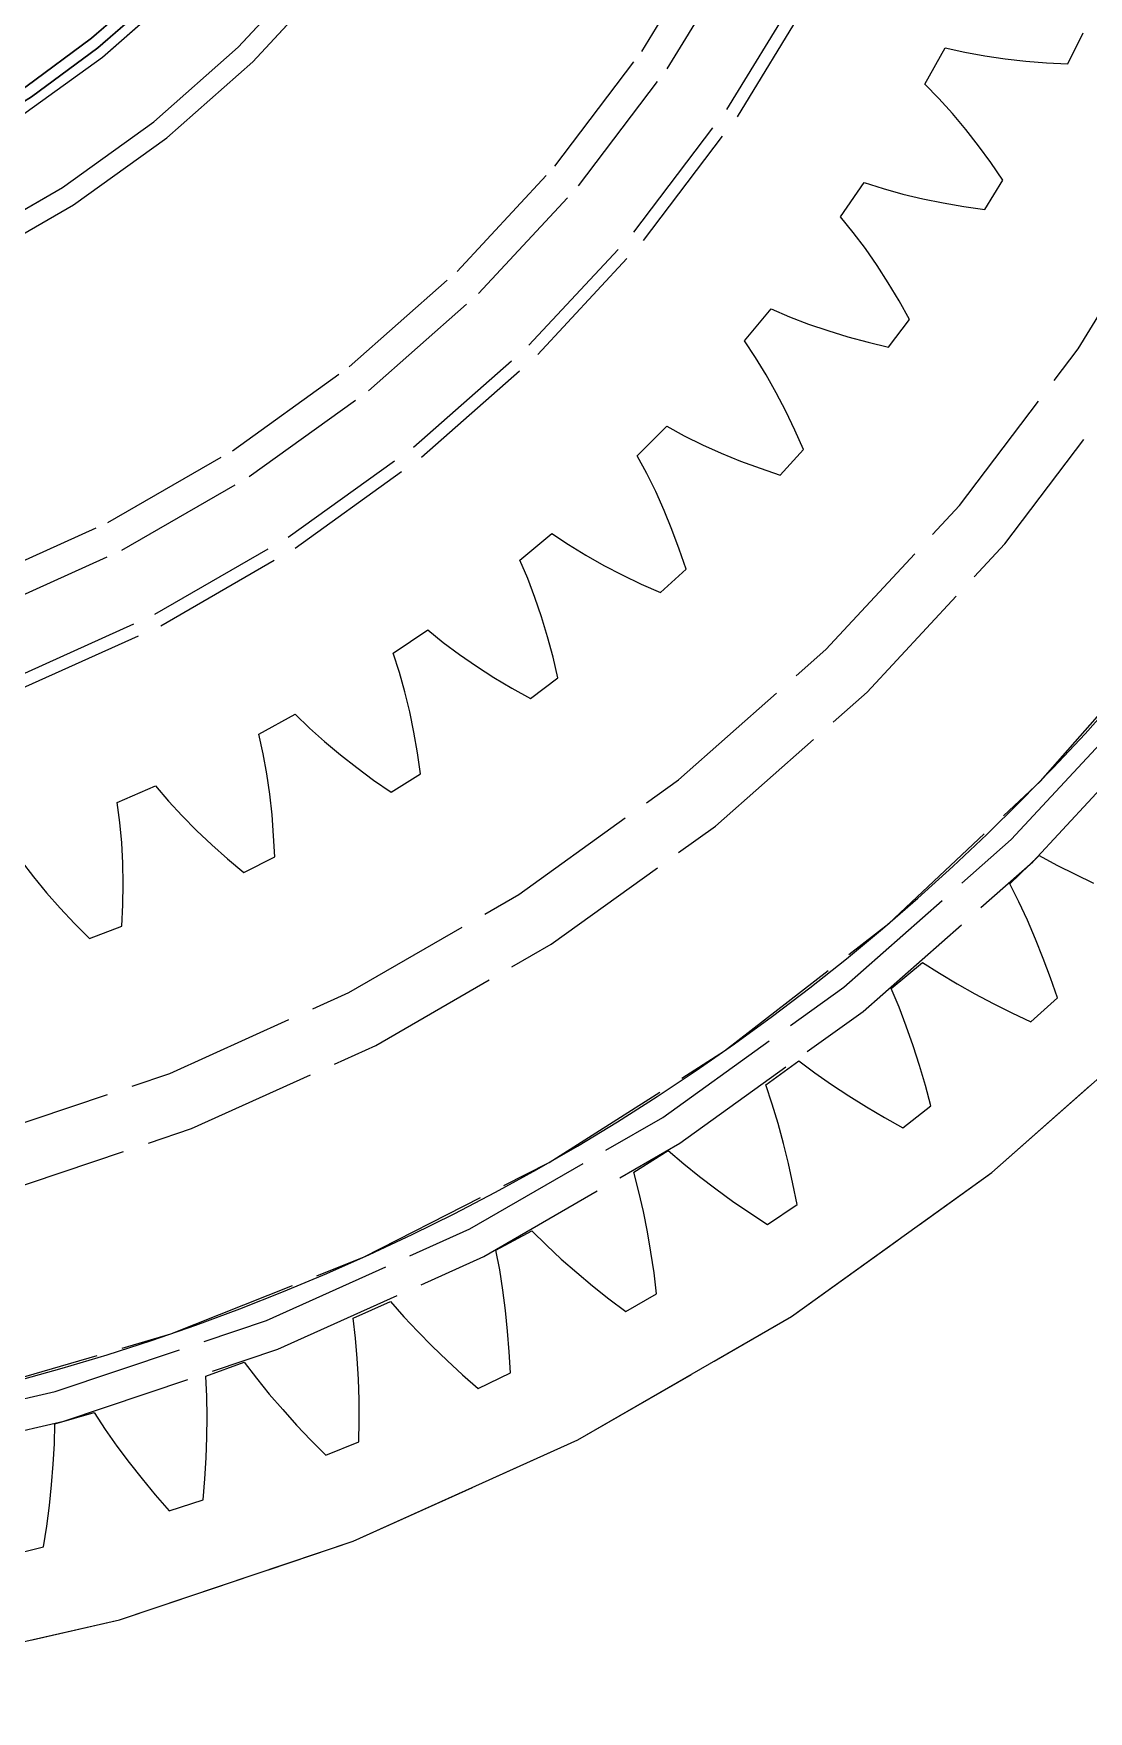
# Model space of a CAD drawing. Header units: millimetres. Extents: x -9 to 234, y -53 to 196.
# Drawn here: x 30.92 to 41.15, y 121.71 to 137.99 of the extents above; entities that cross this region are included whole.
import ezdxf

# ---------------------------------------------------------------- set-up
doc = ezdxf.new("R2010")
doc.units = ezdxf.units.MM
doc.linetypes.add('DASHED', pattern=[1.524, 1.27, -0.254])
doc.layers.add('HIDDEN', color=8, linetype='DASHED')
doc.layers.add('VISIBLE', color=7, linetype='CONTINUOUS')

msp = doc.modelspace()

# ---------------------------------------------------------------- linework, layer by layer
at = {"layer": 'HIDDEN'}
for points in [[(12.40764, 127.83736), (14.25, 126.64744), (16.20168, 125.64687), (18.24329, 124.8456), (20.35454, 124.25159), (22.51444, 123.87074), (24.70152, 123.70684), (26.89406, 123.76152), (29.07026, 124.03423), (31.20849, 124.52227), (33.2875, 125.22078), (35.28663, 126.12282), (37.18602, 127.21943), (38.96678, 128.49971), (40.61121, 129.95093), (42.10298, 131.55867), (43.42725, 133.30696), (44.57087, 135.17841), (45.52248, 137.15443), (46.2726, 139.21539), (46.81379, 141.34078), (47.14068, 143.50951), (47.25, 145.7)], [(12.40764, 127.83736), (14.25, 126.64744), (16.20168, 125.64687), (18.24329, 124.8456), (20.35454, 124.25159), (22.51444, 123.87074), (24.70152, 123.70684), (26.89406, 123.76152), (29.07026, 124.03423), (31.20849, 124.52227), (33.2875, 125.22078), (35.28663, 126.12282), (37.18602, 127.21943), (38.96678, 128.49971), (40.61121, 129.95093), (42.10298, 131.55867), (43.42725, 133.30696), (44.57087, 135.17841), (45.52248, 137.15443), (46.2726, 139.21539), (46.81379, 141.34078), (47.14068, 143.50951), (47.25, 145.7)], [(12.58276, 128.08095), (14.4, 126.90725), (16.32507, 125.92032), (18.33884, 125.12998), (20.4213, 124.54406), (22.55174, 124.16841), (24.709, 124.00674), (26.87164, 124.06068), (29.01817, 124.32967), (31.12724, 124.81105), (33.1779, 125.50004), (35.14977, 126.38978), (37.02325, 127.47144), (38.77973, 128.73426), (40.40174, 130.16569), (41.87316, 131.75151), (43.17938, 133.47595), (44.30741, 135.32189), (45.24603, 137.27096), (45.98593, 139.30381), (46.51974, 141.40023), (46.84217, 143.53938), (46.95, 145.7)], [(12.58276, 128.08095), (14.4, 126.90725), (16.32507, 125.92032), (18.33884, 125.12998), (20.4213, 124.54406), (22.55174, 124.16841), (24.709, 124.00674), (26.87164, 124.06068), (29.01817, 124.32967), (31.12724, 124.81105), (33.1779, 125.50004), (35.14977, 126.38978), (37.02325, 127.47144), (38.77973, 128.73426), (40.40174, 130.16569), (41.87316, 131.75151), (43.17938, 133.47595), (44.30741, 135.32189), (45.24603, 137.27096), (45.98593, 139.30381), (46.51974, 141.40023), (46.84217, 143.53938), (46.95, 145.7)], [(12.58276, 128.08095), (14.4, 126.90725), (16.32507, 125.92032), (18.33884, 125.12998), (20.4213, 124.54406), (22.55174, 124.16841), (24.709, 124.00674), (26.87164, 124.06068), (29.01817, 124.32967), (31.12724, 124.81105), (33.1779, 125.50004), (35.14977, 126.38978), (37.02325, 127.47144), (38.77973, 128.73426), (40.40174, 130.16569), (41.87316, 131.75151), (43.17938, 133.47595), (44.30741, 135.32189), (45.24603, 137.27096), (45.98593, 139.30381), (46.51974, 141.40023), (46.84217, 143.53938), (46.95, 145.7)], [(12.58276, 128.08095), (14.4, 126.90725), (16.32507, 125.92032), (18.33884, 125.12998), (20.4213, 124.54406), (22.55174, 124.16841), (24.709, 124.00674), (26.87164, 124.06068), (29.01817, 124.32967), (31.12724, 124.81105), (33.1779, 125.50004), (35.14977, 126.38978), (37.02325, 127.47144), (38.77973, 128.73426), (40.40174, 130.16569), (41.87316, 131.75151), (43.17938, 133.47595), (44.30741, 135.32189), (45.24603, 137.27096), (45.98593, 139.30381), (46.51974, 141.40023), (46.84217, 143.53938), (46.95, 145.7)], [(12.59526, 131.36043), (14.0859, 130.17169), (15.6875, 129.13726), (17.38413, 128.26745), (19.15894, 127.57089), (20.99429, 127.0545), (22.87193, 126.72343), (24.7732, 126.58094), (26.67921, 126.62848), (28.57102, 126.86555), (30.42982, 127.28981), (32.23715, 127.89704), (33.97503, 128.6812), (35.6262, 129.6345), (37.17424, 130.74747), (38.60378, 132.00905), (39.9006, 133.40669), (41.05182, 134.9265), (42.04599, 136.55339), (42.87323, 138.27118), (43.52533, 140.06281), (43.9958, 141.91046), (44.27996, 143.79576), (44.375, 145.7)], [(12.59526, 131.36043), (14.0859, 130.17169), (15.6875, 129.13726), (17.38413, 128.26745), (19.15894, 127.57089), (20.99429, 127.0545), (22.87193, 126.72343), (24.7732, 126.58094), (26.67921, 126.62848), (28.57102, 126.86555), (30.42982, 127.28981), (32.23715, 127.89704), (33.97503, 128.6812), (35.6262, 129.6345), (37.17424, 130.74747), (38.60378, 132.00905), (39.9006, 133.40669), (41.05182, 134.9265), (42.04599, 136.55339), (42.87323, 138.27118), (43.52533, 140.06281), (43.9958, 141.91046), (44.27996, 143.79576), (44.375, 145.7)], [(13.25, 124.91539), (15.37911, 123.82386), (17.60632, 122.94974), (19.9095, 122.30173), (22.26575, 121.88626), (24.65166, 121.70746), (27.04352, 121.76711), (29.41756, 122.06461), (31.75017, 122.59702), (34.01818, 123.35903), (36.19906, 124.34308), (38.27111, 125.53938), (40.21376, 126.93604), (42.00768, 128.5192), (43.63507, 130.2731), (45.07973, 132.18032), (46.32732, 134.2219), (47.36543, 136.37756), (48.18375, 138.62588), (48.77414, 140.94449), (49.13074, 143.31037), (49.25, 145.7)], [(13.25, 124.91539), (15.37911, 123.82386), (17.60632, 122.94974), (19.9095, 122.30173), (22.26575, 121.88626), (24.65166, 121.70746), (27.04352, 121.76711), (29.41756, 122.06461), (31.75017, 122.59702), (34.01818, 123.35903), (36.19906, 124.34308), (38.27111, 125.53938), (40.21376, 126.93604), (42.00768, 128.5192), (43.63507, 130.2731), (45.07973, 132.18032), (46.32732, 134.2219), (47.36543, 136.37756), (48.18375, 138.62588), (48.77414, 140.94449), (49.13074, 143.31037), (49.25, 145.7)], [(13.25, 124.91539), (15.37911, 123.82386), (17.60632, 122.94974), (19.9095, 122.30173), (22.26575, 121.88626), (24.65166, 121.70746), (27.04352, 121.76711), (29.41756, 122.06461), (31.75017, 122.59702), (34.01818, 123.35903), (36.19906, 124.34308), (38.27111, 125.53938), (40.21376, 126.93604), (42.00768, 128.5192), (43.63507, 130.2731), (45.07973, 132.18032), (46.32732, 134.2219), (47.36543, 136.37756), (48.18375, 138.62588), (48.77414, 140.94449), (49.13074, 143.31037), (49.25, 145.7)], [(13.25, 124.91539), (15.37911, 123.82386), (17.60632, 122.94974), (19.9095, 122.30173), (22.26575, 121.88626), (24.65166, 121.70746), (27.04352, 121.76711), (29.41756, 122.06461), (31.75017, 122.59702), (34.01818, 123.35903), (36.19906, 124.34308), (38.27111, 125.53938), (40.21376, 126.93604), (42.00768, 128.5192), (43.63507, 130.2731), (45.07973, 132.18032), (46.32732, 134.2219), (47.36543, 136.37756), (48.18375, 138.62588), (48.77414, 140.94449), (49.13074, 143.31037), (49.25, 145.7)], [(13.25, 124.91539), (15.37911, 123.82386), (17.60632, 122.94974), (19.9095, 122.30173), (22.26575, 121.88626), (24.65166, 121.70746), (27.04352, 121.76711), (29.41756, 122.06461), (31.75017, 122.59702), (34.01818, 123.35903), (36.19906, 124.34308), (38.27111, 125.53938), (40.21376, 126.93604), (42.00768, 128.5192), (43.63507, 130.2731), (45.07973, 132.18032), (46.32732, 134.2219), (47.36543, 136.37756), (48.18375, 138.62588), (48.77414, 140.94449), (49.13074, 143.31037), (49.25, 145.7)], [(13.75025, 129.70482), (15.4, 128.6393), (17.14764, 127.74333), (18.97581, 127.02583), (20.86634, 126.49392), (22.80043, 126.15289), (24.75887, 126.00612), (26.72218, 126.05509), (28.67087, 126.29929), (30.58556, 126.7363), (32.44722, 127.36179), (34.23735, 128.16953), (35.93816, 129.15149), (37.53275, 130.29792), (39.00527, 131.59742), (40.34108, 133.03708), (41.5269, 134.60259), (42.55096, 136.2784), (43.40308, 138.04783), (44.07478, 139.89332), (44.5594, 141.79652), (44.85211, 143.73851), (44.95, 145.7)], [(13.75025, 129.70482), (15.4, 128.6393), (17.14764, 127.74333), (18.97581, 127.02583), (20.86634, 126.49392), (22.80043, 126.15289), (24.75887, 126.00612), (26.72218, 126.05509), (28.67087, 126.29929), (30.58556, 126.7363), (32.44722, 127.36179), (34.23735, 128.16953), (35.93816, 129.15149), (37.53275, 130.29792), (39.00527, 131.59742), (40.34108, 133.03708), (41.5269, 134.60259), (42.55096, 136.2784), (43.40308, 138.04783), (44.07478, 139.89332), (44.5594, 141.79652), (44.85211, 143.73851), (44.95, 145.7)], [(13.75025, 129.70482), (15.4, 128.6393), (17.14764, 127.74333), (18.97581, 127.02583), (20.86634, 126.49392), (22.80043, 126.15289), (24.75887, 126.00612), (26.72218, 126.05509), (28.67087, 126.29929), (30.58556, 126.7363), (32.44722, 127.36179), (34.23735, 128.16953), (35.93816, 129.15149), (37.53275, 130.29792), (39.00527, 131.59742), (40.34108, 133.03708), (41.5269, 134.60259), (42.55096, 136.2784), (43.40308, 138.04783), (44.07478, 139.89332), (44.5594, 141.79652), (44.85211, 143.73851), (44.95, 145.7)], [(13.75025, 129.70482), (15.4, 128.6393), (17.14764, 127.74333), (18.97581, 127.02583), (20.86634, 126.49392), (22.80043, 126.15289), (24.75887, 126.00612), (26.72218, 126.05509), (28.67087, 126.29929), (30.58556, 126.7363), (32.44722, 127.36179), (34.23735, 128.16953), (35.93816, 129.15149), (37.53275, 130.29792), (39.00527, 131.59742), (40.34108, 133.03708), (41.5269, 134.60259), (42.55096, 136.2784), (43.40308, 138.04783), (44.07478, 139.89332), (44.5594, 141.79652), (44.85211, 143.73851), (44.95, 145.7)], [(30.31364, 124.8048), (32.24944, 125.37126), (34.12365, 126.11663), (35.91976, 127.03435), (37.62196, 128.11635), (39.21528, 129.35311), (40.68569, 130.73373), (42.02026, 132.24606), (43.20723, 133.87681), (44.23616, 135.61161), (45.098, 137.43519), (45.78515, 139.33151)], [(13.30393, 138.39991), (14.09014, 137.24674), (14.98727, 136.17758), (15.9864, 135.20306), (17.07759, 134.33287), (18.25, 133.57564), (19.49198, 132.93892), (20.79119, 132.42902), (22.13471, 132.05101), (23.50919, 131.80865), (24.90097, 131.70435), (26.29622, 131.73915), (27.68107, 131.91269), (29.04177, 132.22326), (30.36477, 132.66777), (31.63695, 133.24179), (32.84565, 133.93964), (33.97886, 134.75436), (35.02532, 135.67786), (35.97462, 136.70097), (36.81734, 137.81352), (37.5451, 139.00444)], [(13.30393, 138.39991), (14.09014, 137.24674), (14.98727, 136.17758), (15.9864, 135.20306), (17.07759, 134.33287), (18.25, 133.57564), (19.49198, 132.93892), (20.79119, 132.42902), (22.13471, 132.05101), (23.50919, 131.80865), (24.90097, 131.70435), (26.29622, 131.73915), (27.68107, 131.91269), (29.04177, 132.22326), (30.36477, 132.66777), (31.63695, 133.24179), (32.84565, 133.93964), (33.97886, 134.75436), (35.02532, 135.67786), (35.97462, 136.70097), (36.81734, 137.81352), (37.5451, 139.00444)], [(13.85101, 137.0656), (14.76736, 135.97353), (15.78789, 134.97813), (16.90247, 134.08929), (18.1, 133.31584), (19.36859, 132.66547), (20.69564, 132.14464), (22.06795, 131.75853), (23.47189, 131.51098), (24.89349, 131.40444), (26.31864, 131.43999), (27.73317, 131.61725), (29.12302, 131.93447), (30.47438, 132.38851), (31.77381, 132.97483), (33.00841, 133.68763), (34.1659, 134.51981), (35.23479, 135.4631), (36.20444, 136.50814), (37.06521, 137.64452), (37.80857, 138.86097)], [(13.85101, 137.0656), (14.76736, 135.97353), (15.78789, 134.97813), (16.90247, 134.08929), (18.1, 133.31584), (19.36859, 132.66547), (20.69564, 132.14464), (22.06795, 131.75853), (23.47189, 131.51098), (24.89349, 131.40444), (26.31864, 131.43999), (27.73317, 131.61725), (29.12302, 131.93447), (30.47438, 132.38851), (31.77381, 132.97483), (33.00841, 133.68763), (34.1659, 134.51981), (35.23479, 135.4631), (36.20444, 136.50814), (37.06521, 137.64452), (37.80857, 138.86097)], [(17.21575, 138.24531), (17.99792, 137.4824), (18.85217, 136.80116), (19.77, 136.20836), (20.74229, 135.7099), (21.75939, 135.31072), (22.81117, 135.01479), (23.88719, 134.82506), (24.97676, 134.74341), (26.06904, 134.77065), (27.15318, 134.90651), (28.21841, 135.14964), (29.25414, 135.49762), (30.25007, 135.947), (31.19631, 136.49332), (32.08345, 137.13113), (32.90268, 137.8541), (33.64585, 138.65505)], [(13.19396, 136.5679), (14.16313, 135.41289), (15.24249, 134.36011), (16.42131, 133.42004), (17.68787, 132.602), (19.02959, 131.91414), (20.43312, 131.3633), (21.88453, 130.95493), (23.36939, 130.69311), (24.87294, 130.58044), (26.38024, 130.61803), (27.8763, 130.80551), (29.34626, 131.14102), (30.77551, 131.62122), (32.14985, 132.24134), (33.45561, 132.99523), (34.67982, 133.87537), (35.81032, 134.87304), (36.83586, 135.97831), (37.74625, 137.1802), (38.53245, 138.46676)], [(13.29301, 136.64293), (14.25422, 135.49741), (15.32471, 134.45328), (16.49384, 133.52093), (17.75, 132.70962), (19.08069, 132.02741), (20.4727, 131.48109), (21.91219, 131.07608), (23.38484, 130.81641), (24.87604, 130.70466), (26.37095, 130.74194), (27.85472, 130.92788), (29.31261, 131.26064), (30.73012, 131.73689), (32.09316, 132.35192), (33.38819, 133.09961), (34.60235, 133.97253), (35.72355, 134.962), (36.74067, 136.05819), (37.64358, 137.2502), (38.42332, 138.52619)], [(17.06914, 138.10927), (17.86559, 137.33244), (18.73542, 136.63877), (19.67, 136.03516), (20.66004, 135.52759), (21.69569, 135.12113), (22.76667, 134.8198), (23.86232, 134.62661), (24.97177, 134.54347), (26.08399, 134.57121), (27.18791, 134.70955), (28.27258, 134.95711), (29.32721, 135.31145), (30.34131, 135.76903), (31.30482, 136.32531), (32.20815, 136.97476), (33.04232, 137.71093), (33.79906, 138.52649)], [(18.42387, 138.46077), (19.02099, 137.94101), (19.65753, 137.47037), (20.32948, 137.05182), (21.03257, 136.68802), (21.76236, 136.38126), (22.51423, 136.13349), (23.28341, 135.94628), (24.06505, 135.82081), (24.85418, 135.75788), (25.64582, 135.75788), (26.43495, 135.82081), (27.21659, 135.94628), (27.98577, 136.13349), (28.73764, 136.38126), (29.46743, 136.68802), (30.17052, 137.05182), (30.84247, 137.47037), (31.47901, 137.94101), (32.07613, 138.46077)], [(18.52727, 138.08222), (19.31916, 137.45071), (20.17, 136.90118), (21.07132, 136.4391), (22.01418, 136.06906), (22.98919, 135.79473), (23.98667, 135.61885), (24.9967, 135.54316), (26.00926, 135.56841), (27.01427, 135.69435), (28.00174, 135.91974), (28.96186, 136.24232), (29.8851, 136.6589), (30.76227, 137.16534), (31.58466, 137.75659), (32.34409, 138.42679)], [(18.3579, 138.37179), (18.96123, 137.84793), (19.60423, 137.3736), (20.28284, 136.9518), (20.99279, 136.58519), (21.72959, 136.27608), (22.48861, 136.02641), (23.26504, 135.83777), (24.05399, 135.71135), (24.85049, 135.64794), (25.64951, 135.64794), (26.44601, 135.71135), (27.23496, 135.83777), (28.01139, 136.02641), (28.77041, 136.27608), (29.50721, 136.58519), (30.21716, 136.9518), (30.89577, 137.3736), (31.53877, 137.84793), (32.1421, 138.37179)], [(40.95166, 137.69384), (41.10142, 137.9946)], [(40.95166, 137.69384), (41.10142, 137.9946)], [(39.56522, 137.49485), (39.76215, 137.84841)], [(39.56522, 137.49485), (39.76215, 137.84841)], [(39.76215, 137.84841), (39.95218, 137.80579)], [(39.76215, 137.84841), (39.95218, 137.80579)], [(39.95218, 137.80579), (40.14596, 137.77056)], [(39.95218, 137.80579), (40.14596, 137.77056)], [(40.14596, 137.77056), (40.34307, 137.7421)], [(40.14596, 137.77056), (40.34307, 137.7421)], [(40.34307, 137.7421), (40.54322, 137.72002)], [(40.34307, 137.7421), (40.54322, 137.72002)], [(40.54322, 137.72002), (40.74615, 137.70401)], [(40.54322, 137.72002), (40.74615, 137.70401)], [(40.74615, 137.70401), (40.95166, 137.69384)], [(40.74615, 137.70401), (40.95166, 137.69384)], [(39.70149, 137.35572), (39.56522, 137.49485)], [(39.70149, 137.35572), (39.56522, 137.49485)], [(39.83346, 137.20951), (39.70149, 137.35572)], [(39.83346, 137.20951), (39.70149, 137.35572)], [(39.96142, 137.0569), (39.83346, 137.20951)], [(39.96142, 137.0569), (39.83346, 137.20951)], [(40.08555, 136.89836), (39.96142, 137.0569)], [(40.08555, 136.89836), (39.96142, 137.0569)], [(40.206, 136.73426), (40.08555, 136.89836)], [(40.206, 136.73426), (40.08555, 136.89836)], [(40.32283, 136.56489), (40.206, 136.73426)], [(40.32283, 136.56489), (40.206, 136.73426)], [(38.74708, 136.20901), (38.97579, 136.54289)], [(38.74708, 136.20901), (38.97579, 136.54289)], [(38.97579, 136.54289), (39.16108, 136.48292)], [(38.97579, 136.54289), (39.16108, 136.48292)], [(39.16108, 136.48292), (39.35078, 136.42996)], [(39.16108, 136.48292), (39.35078, 136.42996)], [(39.35078, 136.42996), (39.54443, 136.38344)], [(39.35078, 136.42996), (39.54443, 136.38344)], [(40.14596, 136.27922), (40.32283, 136.56489)], [(40.14596, 136.27922), (40.32283, 136.56489)], [(39.54443, 136.38344), (39.74168, 136.34298)], [(39.54443, 136.38344), (39.74168, 136.34298)], [(39.74168, 136.34298), (39.94226, 136.30831)], [(39.74168, 136.34298), (39.94226, 136.30831)], [(39.94226, 136.30831), (40.14596, 136.27922)], [(39.94226, 136.30831), (40.14596, 136.27922)], [(38.86993, 136.0579), (38.74708, 136.20901)], [(38.86993, 136.0579), (38.74708, 136.20901)], [(38.98785, 135.90014), (38.86993, 136.0579)], [(38.98785, 135.90014), (38.86993, 136.0579)], [(39.10118, 135.73638), (38.98785, 135.90014)], [(39.10118, 135.73638), (38.98785, 135.90014)], [(39.21016, 135.56706), (39.10118, 135.73638)], [(39.21016, 135.56706), (39.10118, 135.73638)], [(39.31495, 135.39254), (39.21016, 135.56706)], [(39.31495, 135.39254), (39.21016, 135.56706)], [(37.81378, 135.00414), (38.07233, 135.3155)], [(37.81378, 135.00414), (38.07233, 135.3155)], [(38.07233, 135.3155), (38.25129, 135.23869)], [(38.07233, 135.3155), (38.25129, 135.23869)], [(39.41565, 135.21311), (39.31495, 135.39254)], [(39.41565, 135.21311), (39.31495, 135.39254)], [(38.25129, 135.23869), (38.43529, 135.16845)], [(38.25129, 135.23869), (38.43529, 135.16845)], [(38.43529, 135.16845), (38.62382, 135.10426)], [(38.43529, 135.16845), (38.62382, 135.10426)], [(39.21318, 134.94499), (39.41565, 135.21311)], [(39.21318, 134.94499), (39.41565, 135.21311)], [(37.92217, 134.84234), (37.81378, 135.00414)], [(37.92217, 134.84234), (37.81378, 135.00414)], [(38.62382, 135.10426), (38.8165, 135.04577)], [(38.62382, 135.10426), (38.8165, 135.04577)], [(38.8165, 135.04577), (39.01303, 134.99275)], [(38.8165, 135.04577), (39.01303, 134.99275)], [(39.01303, 134.99275), (39.21318, 134.94499)], [(39.01303, 134.99275), (39.21318, 134.94499)], [(38.02503, 134.67438), (37.92217, 134.84234)], [(38.02503, 134.67438), (37.92217, 134.84234)], [(38.12276, 134.50085), (38.02503, 134.67438)], [(38.12276, 134.50085), (38.02503, 134.67438)], [(38.21565, 134.3222), (38.12276, 134.50085)], [(38.21565, 134.3222), (38.12276, 134.50085)], [(38.30389, 134.13876), (38.21565, 134.3222)], [(38.30389, 134.13876), (38.21565, 134.3222)], [(36.7733, 133.89053), (37.05947, 134.1767)], [(36.7733, 133.89053), (37.05947, 134.1767)], [(37.05947, 134.1767), (37.23058, 134.08371)], [(37.05947, 134.1767), (37.23058, 134.08371)], [(37.23058, 134.08371), (37.40732, 133.99679)], [(37.23058, 134.08371), (37.40732, 133.99679)], [(37.40732, 133.99679), (37.58912, 133.91548)], [(37.40732, 133.99679), (37.58912, 133.91548)], [(38.38762, 133.9508), (38.30389, 134.13876)], [(38.38762, 133.9508), (38.30389, 134.13876)], [(36.86629, 133.71942), (36.7733, 133.89053)], [(36.86629, 133.71942), (36.7733, 133.89053)], [(37.58912, 133.91548), (37.77558, 133.83946)], [(37.58912, 133.91548), (37.77558, 133.83946)], [(37.77558, 133.83946), (37.96638, 133.76853)], [(37.77558, 133.83946), (37.96638, 133.76853)], [(38.16126, 133.70251), (38.38762, 133.9508)], [(38.16126, 133.70251), (38.38762, 133.9508)], [(36.95321, 133.54268), (36.86629, 133.71942)], [(36.95321, 133.54268), (36.86629, 133.71942)], [(37.96638, 133.76853), (38.16126, 133.70251)], [(37.96638, 133.76853), (38.16126, 133.70251)], [(37.03452, 133.36088), (36.95321, 133.54268)], [(37.03452, 133.36088), (36.95321, 133.54268)], [(37.11054, 133.17442), (37.03452, 133.36088)], [(37.11054, 133.17442), (37.03452, 133.36088)], [(37.18147, 132.98362), (37.11054, 133.17442)], [(37.18147, 132.98362), (37.11054, 133.17442)], [(35.6345, 132.87767), (35.94586, 133.13622)], [(35.6345, 132.87767), (35.94586, 133.13622)], [(35.94586, 133.13622), (36.10766, 133.02783)], [(35.94586, 133.13622), (36.10766, 133.02783)], [(36.10766, 133.02783), (36.27562, 132.92497)], [(36.10766, 133.02783), (36.27562, 132.92497)], [(35.71131, 132.69871), (35.6345, 132.87767)], [(35.71131, 132.69871), (35.6345, 132.87767)], [(36.27562, 132.92497), (36.44915, 132.82724)], [(36.27562, 132.92497), (36.44915, 132.82724)], [(37.24749, 132.78874), (37.18147, 132.98362)], [(37.24749, 132.78874), (37.18147, 132.98362)], [(35.78155, 132.51471), (35.71131, 132.69871)], [(35.78155, 132.51471), (35.71131, 132.69871)], [(36.44915, 132.82724), (36.6278, 132.73435)], [(36.44915, 132.82724), (36.6278, 132.73435)], [(36.6278, 132.73435), (36.81124, 132.64611)], [(36.6278, 132.73435), (36.81124, 132.64611)], [(36.9992, 132.56238), (37.24749, 132.78874)], [(36.9992, 132.56238), (37.24749, 132.78874)], [(35.84574, 132.32618), (35.78155, 132.51471)], [(35.84574, 132.32618), (35.78155, 132.51471)], [(36.81124, 132.64611), (36.9992, 132.56238)], [(36.81124, 132.64611), (36.9992, 132.56238)], [(34.40711, 131.97421), (34.74099, 132.20292)], [(34.40711, 131.97421), (34.74099, 132.20292)], [(34.74099, 132.20292), (34.8921, 132.08007)], [(34.74099, 132.20292), (34.8921, 132.08007)], [(35.90423, 132.1335), (35.84574, 132.32618)], [(35.90423, 132.1335), (35.84574, 132.32618)], [(34.8921, 132.08007), (35.04986, 131.96215)], [(34.8921, 132.08007), (35.04986, 131.96215)], [(35.95725, 131.93697), (35.90423, 132.1335)], [(35.95725, 131.93697), (35.90423, 132.1335)], [(34.46708, 131.78892), (34.40711, 131.97421)], [(34.46708, 131.78892), (34.40711, 131.97421)], [(35.04986, 131.96215), (35.21362, 131.84882)], [(35.04986, 131.96215), (35.21362, 131.84882)], [(36.00501, 131.73682), (35.95725, 131.93697)], [(36.00501, 131.73682), (35.95725, 131.93697)], [(34.52004, 131.59922), (34.46708, 131.78892)], [(34.52004, 131.59922), (34.46708, 131.78892)], [(35.21362, 131.84882), (35.38294, 131.73984)], [(35.21362, 131.84882), (35.38294, 131.73984)], [(35.38294, 131.73984), (35.55746, 131.63505)], [(35.38294, 131.73984), (35.55746, 131.63505)], [(35.73689, 131.53435), (36.00501, 131.73682)], [(35.73689, 131.53435), (36.00501, 131.73682)], [(34.56656, 131.40557), (34.52004, 131.59922)], [(34.56656, 131.40557), (34.52004, 131.59922)], [(35.55746, 131.63505), (35.73689, 131.53435)], [(35.55746, 131.63505), (35.73689, 131.53435)], [(30.7546, 124.91661), (31.1931, 125.03773), (31.62894, 125.16809), (32.06192, 125.30766), (32.49186, 125.45635), (32.91855, 125.6141), (33.34181, 125.78085), (33.76144, 125.95651), (34.17727, 126.14101), (34.58909, 126.33427), (34.99674, 126.5362), (35.40002, 126.74671), (35.79876, 126.96571), (36.19278, 127.19309), (36.5819, 127.42876), (36.96594, 127.67261), (37.34474, 127.92453), (37.71812, 128.18441), (38.08592, 128.45213), (38.44798, 128.72757), (38.80412, 129.01061), (39.1542, 129.30112), (39.49805, 129.59898), (39.83553, 129.90404), (40.16647, 130.21617), (40.49074, 130.53524), (40.80818, 130.8611), (41.11866, 131.1936), (41.42203, 131.53259)], [(33.10159, 131.18785), (33.45515, 131.38478)], [(33.10159, 131.18785), (33.45515, 131.38478)], [(33.45515, 131.38478), (33.59428, 131.24851)], [(33.45515, 131.38478), (33.59428, 131.24851)], [(34.60702, 131.20832), (34.56656, 131.40557)], [(34.60702, 131.20832), (34.56656, 131.40557)], [(33.59428, 131.24851), (33.74049, 131.11654)], [(33.59428, 131.24851), (33.74049, 131.11654)], [(33.14421, 130.99782), (33.10159, 131.18785)], [(33.14421, 130.99782), (33.10159, 131.18785)], [(33.74049, 131.11654), (33.8931, 130.98858)], [(33.74049, 131.11654), (33.8931, 130.98858)], [(34.64169, 131.00774), (34.60702, 131.20832)], [(34.64169, 131.00774), (34.60702, 131.20832)], [(33.17944, 130.80404), (33.14421, 130.99782)], [(33.17944, 130.80404), (33.14421, 130.99782)], [(33.8931, 130.98858), (34.05164, 130.86445)], [(33.8931, 130.98858), (34.05164, 130.86445)], [(34.67078, 130.80404), (34.64169, 131.00774)], [(34.67078, 130.80404), (34.64169, 131.00774)], [(33.2079, 130.60693), (33.17944, 130.80404)], [(33.2079, 130.60693), (33.17944, 130.80404)], [(34.05164, 130.86445), (34.21574, 130.744)], [(34.05164, 130.86445), (34.21574, 130.744)], [(34.21574, 130.744), (34.38511, 130.62717)], [(34.21574, 130.744), (34.38511, 130.62717)], [(34.38511, 130.62717), (34.67078, 130.80404)], [(34.38511, 130.62717), (34.67078, 130.80404)], [(31.72908, 130.5253), (32.09931, 130.68877)], [(31.72908, 130.5253), (32.09931, 130.68877)], [(32.09931, 130.68877), (32.22527, 130.54024)], [(32.09931, 130.68877), (32.22527, 130.54024)], [(33.22998, 130.40678), (33.2079, 130.60693)], [(33.22998, 130.40678), (33.2079, 130.60693)], [(31.75399, 130.33215), (31.72908, 130.5253)], [(31.75399, 130.33215), (31.72908, 130.5253)], [(32.22527, 130.54024), (32.35867, 130.39535)], [(32.22527, 130.54024), (32.35867, 130.39535)], [(33.24599, 130.20385), (33.22998, 130.40678)], [(33.24599, 130.20385), (33.22998, 130.40678)], [(31.77119, 130.13595), (31.75399, 130.33215)], [(31.77119, 130.13595), (31.75399, 130.33215)], [(32.35867, 130.39535), (32.49883, 130.25385)], [(32.35867, 130.39535), (32.49883, 130.25385)], [(32.49883, 130.25385), (32.64524, 130.11562)], [(32.49883, 130.25385), (32.64524, 130.11562)], [(31.78134, 129.93705), (31.77119, 130.13595)], [(31.78134, 129.93705), (31.77119, 130.13595)], [(32.64524, 130.11562), (32.79753, 129.98055)], [(32.64524, 130.11562), (32.79753, 129.98055)], [(33.25616, 129.99834), (33.24599, 130.20385)], [(33.25616, 129.99834), (33.24599, 130.20385)], [(30.79675, 129.96131), (30.91622, 129.80473)], [(30.79675, 129.96131), (30.91622, 129.80473)], [(31.78486, 129.73572), (31.78134, 129.93705)], [(31.78486, 129.73572), (31.78134, 129.93705)], [(32.79753, 129.98055), (32.9554, 129.84858)], [(32.79753, 129.98055), (32.9554, 129.84858)], [(32.9554, 129.84858), (33.25616, 129.99834)], [(32.9554, 129.84858), (33.25616, 129.99834)], [(40.38953, 129.73772), (40.6742, 130.01261)], [(40.38953, 129.73772), (40.6742, 130.01261)], [(40.6742, 130.01261), (40.8463, 129.91898)], [(40.6742, 130.01261), (40.8463, 129.91898)], [(40.8463, 129.91898), (41.02255, 129.82967)], [(40.8463, 129.91898), (41.02255, 129.82967)], [(30.91622, 129.80473), (31.04272, 129.65091)], [(30.91622, 129.80473), (31.04272, 129.65091)], [(41.02255, 129.82967), (41.20267, 129.74447)], [(41.02255, 129.82967), (41.20267, 129.74447)], [(31.04272, 129.65091), (31.17575, 129.49975)], [(31.04272, 129.65091), (31.17575, 129.49975)], [(31.78208, 129.53218), (31.78486, 129.73572)], [(31.78208, 129.53218), (31.78486, 129.73572)], [(40.47711, 129.56245), (40.38953, 129.73772)], [(40.47711, 129.56245), (40.38953, 129.73772)], [(31.17575, 129.49975), (31.31492, 129.3512)], [(31.17575, 129.49975), (31.31492, 129.3512)], [(31.77324, 129.32661), (31.78208, 129.53218)], [(31.77324, 129.32661), (31.78208, 129.53218)], [(40.5602, 129.38319), (40.47711, 129.56245)], [(40.5602, 129.38319), (40.47711, 129.56245)], [(31.31492, 129.3512), (31.45995, 129.20524)], [(31.31492, 129.3512), (31.45995, 129.20524)], [(31.45995, 129.20524), (31.77324, 129.32661)], [(31.45995, 129.20524), (31.77324, 129.32661)], [(40.63907, 129.20021), (40.5602, 129.38319)], [(40.63907, 129.20021), (40.5602, 129.38319)], [(40.71387, 129.01374), (40.63907, 129.20021)], [(40.71387, 129.01374), (40.63907, 129.20021)], [(39.23918, 128.72052), (39.54233, 128.97489)], [(39.23918, 128.72052), (39.54233, 128.97489)], [(39.54233, 128.97489), (39.70748, 128.86948)], [(39.54233, 128.97489), (39.70748, 128.86948)], [(40.78475, 128.82397), (40.71387, 129.01374)], [(40.78475, 128.82397), (40.71387, 129.01374)], [(39.70748, 128.86948), (39.87707, 128.7681)], [(39.70748, 128.86948), (39.87707, 128.7681)], [(40.85182, 128.63105), (40.78475, 128.82397)], [(40.85182, 128.63105), (40.78475, 128.82397)], [(39.31431, 128.53957), (39.23918, 128.72052)], [(39.31431, 128.53957), (39.23918, 128.72052)], [(39.87707, 128.7681), (40.05081, 128.67054)], [(39.87707, 128.7681), (40.05081, 128.67054)], [(40.05081, 128.67054), (40.22843, 128.57665)], [(40.05081, 128.67054), (40.22843, 128.57665)], [(40.59461, 128.39946), (40.85182, 128.63105)], [(40.59461, 128.39946), (40.85182, 128.63105)], [(39.38471, 128.35495), (39.31431, 128.53957)], [(39.38471, 128.35495), (39.31431, 128.53957)], [(40.22843, 128.57665), (40.40976, 128.48632)], [(40.22843, 128.57665), (40.40976, 128.48632)], [(40.40976, 128.48632), (40.59461, 128.39946)], [(40.40976, 128.48632), (40.59461, 128.39946)], [(39.45061, 128.16692), (39.38471, 128.35495)], [(39.45061, 128.16692), (39.38471, 128.35495)], [(39.51223, 127.97568), (39.45061, 128.16692)], [(39.51223, 127.97568), (39.45061, 128.16692)], [(38.02068, 127.78604), (38.34083, 128.01865)], [(38.02068, 127.78604), (38.34083, 128.01865)], [(38.34083, 128.01865), (38.49822, 127.90197)], [(38.34083, 128.01865), (38.49822, 127.90197)], [(39.5697, 127.78143), (39.51223, 127.97568)], [(39.5697, 127.78143), (39.51223, 127.97568)], [(38.49822, 127.90197), (38.66033, 127.78901)], [(38.49822, 127.90197), (38.66033, 127.78901)], [(38.083, 127.6003), (38.02068, 127.78604)], [(38.083, 127.6003), (38.02068, 127.78604)], [(38.66033, 127.78901), (38.82684, 127.67957)], [(38.66033, 127.78901), (38.82684, 127.67957)], [(38.82684, 127.67957), (38.99748, 127.57352)], [(38.82684, 127.67957), (38.99748, 127.57352)], [(39.62314, 127.58431), (39.5697, 127.78143)], [(39.62314, 127.58431), (39.5697, 127.78143)], [(38.14034, 127.41122), (38.083, 127.6003)], [(38.14034, 127.41122), (38.083, 127.6003)], [(38.99748, 127.57352), (39.17206, 127.47076)], [(38.99748, 127.57352), (39.17206, 127.47076)], [(39.17206, 127.47076), (39.3504, 127.37122)], [(39.17206, 127.47076), (39.3504, 127.37122)], [(39.3504, 127.37122), (39.62314, 127.58431)], [(39.3504, 127.37122), (39.62314, 127.58431)], [(38.19297, 127.21904), (38.14034, 127.41122)], [(38.19297, 127.21904), (38.14034, 127.41122)], [(36.73995, 126.93884), (37.07555, 127.14855)], [(36.73995, 126.93884), (37.07555, 127.14855)], [(37.07555, 127.14855), (37.22442, 127.02118)], [(37.07555, 127.14855), (37.22442, 127.02118)], [(38.2411, 127.02398), (38.19297, 127.21904)], [(38.2411, 127.02398), (38.19297, 127.21904)], [(37.22442, 127.02118), (37.37826, 126.89718)], [(37.22442, 127.02118), (37.37826, 126.89718)], [(38.28488, 126.82619), (38.2411, 127.02398)], [(38.28488, 126.82619), (38.2411, 127.02398)], [(36.78917, 126.7492), (36.73995, 126.93884)], [(36.78917, 126.7492), (36.73995, 126.93884)], [(37.37826, 126.89718), (37.53672, 126.77639)], [(37.37826, 126.89718), (37.53672, 126.77639)], [(38.32444, 126.62582), (38.28488, 126.82619)], [(38.32444, 126.62582), (38.28488, 126.82619)], [(36.83318, 126.55658), (36.78917, 126.7492)], [(36.83318, 126.55658), (36.78917, 126.7492)], [(37.53672, 126.77639), (37.69956, 126.6587)], [(37.53672, 126.77639), (37.69956, 126.6587)], [(37.69956, 126.6587), (37.86654, 126.54402)], [(37.69956, 126.6587), (37.86654, 126.54402)], [(36.87228, 126.3612), (36.83318, 126.55658)], [(36.87228, 126.3612), (36.83318, 126.55658)], [(37.86654, 126.54402), (38.0375, 126.43227)], [(37.86654, 126.54402), (38.0375, 126.43227)], [(38.0375, 126.43227), (38.32444, 126.62582)], [(38.0375, 126.43227), (38.32444, 126.62582)], [(35.40325, 126.18305), (35.75266, 126.36883)], [(35.40325, 126.18305), (35.75266, 126.36883)], [(35.75266, 126.36883), (35.89228, 126.23139)], [(35.75266, 126.36883), (35.89228, 126.23139)], [(36.90668, 126.16326), (36.87228, 126.3612)], [(36.90668, 126.16326), (36.87228, 126.3612)], [(35.43912, 125.99044), (35.40325, 126.18305)], [(35.43912, 125.99044), (35.40325, 126.18305)], [(35.89228, 126.23139), (36.0371, 126.09696)], [(35.89228, 126.23139), (36.0371, 126.09696)], [(36.0371, 126.09696), (36.18675, 125.96541)], [(36.0371, 126.09696), (36.18675, 125.96541)], [(36.93656, 125.9629), (36.90668, 126.16326)], [(36.93656, 125.9629), (36.90668, 126.16326)], [(35.46959, 125.79521), (35.43912, 125.99044)], [(35.46959, 125.79521), (35.43912, 125.99044)], [(36.18675, 125.96541), (36.34098, 125.83665)], [(36.18675, 125.96541), (36.34098, 125.83665)], [(36.96205, 125.76025), (36.93656, 125.9629)], [(36.96205, 125.76025), (36.93656, 125.9629)], [(34.01709, 125.52233), (34.3786, 125.68329)], [(34.01709, 125.52233), (34.3786, 125.68329)], [(34.3786, 125.68329), (34.5083, 125.53644)], [(34.3786, 125.68329), (34.5083, 125.53644)], [(35.49496, 125.59758), (35.46959, 125.79521)], [(35.49496, 125.59758), (35.46959, 125.79521)], [(36.34098, 125.83665), (36.49956, 125.71059)], [(36.34098, 125.83665), (36.49956, 125.71059)], [(36.49956, 125.71059), (36.6623, 125.58719)], [(36.49956, 125.71059), (36.6623, 125.58719)], [(36.6623, 125.58719), (36.96205, 125.76025)], [(36.6623, 125.58719), (36.96205, 125.76025)], [(34.03943, 125.32769), (34.01709, 125.52233)], [(34.03943, 125.32769), (34.01709, 125.52233)], [(34.5083, 125.53644), (34.64338, 125.39224)], [(34.5083, 125.53644), (34.64338, 125.39224)], [(35.51547, 125.39772), (35.49496, 125.59758)], [(35.51547, 125.39772), (35.49496, 125.59758)], [(34.64338, 125.39224), (34.78349, 125.25058)], [(34.64338, 125.39224), (34.78349, 125.25058)], [(35.5313, 125.19576), (35.51547, 125.39772)], [(35.5313, 125.19576), (35.51547, 125.39772)], [(34.05621, 125.13082), (34.03943, 125.32769)], [(34.05621, 125.13082), (34.03943, 125.32769)], [(34.78349, 125.25058), (34.92836, 125.11137)], [(34.78349, 125.25058), (34.92836, 125.11137)], [(35.54259, 124.99183), (35.5313, 125.19576)], [(35.54259, 124.99183), (35.5313, 125.19576)], [(32.58821, 124.95992), (32.96007, 125.09527)], [(32.58821, 124.95992), (32.96007, 125.09527)], [(32.96007, 125.09527), (33.07921, 124.93973)], [(32.96007, 125.09527), (33.07921, 124.93973)], [(34.06773, 124.9319), (34.05621, 125.13082)], [(34.06773, 124.9319), (34.05621, 125.13082)], [(34.92836, 125.11137), (35.07776, 124.97456)], [(34.92836, 125.11137), (35.07776, 124.97456)], [(32.59692, 124.7642), (32.58821, 124.95992)], [(32.59692, 124.7642), (32.58821, 124.95992)], [(33.07921, 124.93973), (33.2039, 124.78646)], [(33.07921, 124.93973), (33.2039, 124.78646)], [(34.07425, 124.73109), (34.06773, 124.9319)], [(34.07425, 124.73109), (34.06773, 124.9319)], [(35.07776, 124.97456), (35.23151, 124.84011)], [(35.07776, 124.97456), (35.23151, 124.84011)], [(35.23151, 124.84011), (35.54259, 124.99183)], [(35.23151, 124.84011), (35.54259, 124.99183)], [(32.59992, 124.56663), (32.59692, 124.7642)], [(32.59992, 124.56663), (32.59692, 124.7642)], [(33.2039, 124.78646), (33.33379, 124.63537)], [(33.2039, 124.78646), (33.33379, 124.63537)], [(34.07595, 124.52852), (34.07425, 124.73109)], [(34.07595, 124.52852), (34.07425, 124.73109)], [(31.12358, 124.49856), (31.50398, 124.60764)], [(31.12358, 124.49856), (31.50398, 124.60764)], [(31.50398, 124.60764), (31.61197, 124.44417)], [(31.50398, 124.60764), (31.61197, 124.44417)], [(32.59754, 124.3674), (32.59992, 124.56663)], [(32.59754, 124.3674), (32.59992, 124.56663)], [(33.33379, 124.63537), (33.4686, 124.48639)], [(33.33379, 124.63537), (33.4686, 124.48639)], [(31.11862, 124.3027), (31.12358, 124.49856)], [(31.11862, 124.3027), (31.12358, 124.49856)], [(31.61197, 124.44417), (31.72567, 124.28257)], [(31.61197, 124.44417), (31.72567, 124.28257)], [(33.4686, 124.48639), (33.60809, 124.33949)], [(33.4686, 124.48639), (33.60809, 124.33949)], [(34.07299, 124.3243), (34.07595, 124.52852)], [(34.07299, 124.3243), (34.07595, 124.52852)], [(31.10783, 124.10541), (31.11862, 124.3027)], [(31.10783, 124.10541), (31.11862, 124.3027)], [(31.72567, 124.28257), (31.8447, 124.12278)], [(31.72567, 124.28257), (31.8447, 124.12278)], [(32.59004, 124.16662), (32.59754, 124.3674)], [(32.59004, 124.16662), (32.59754, 124.3674)], [(33.60809, 124.33949), (33.75208, 124.19465)], [(33.60809, 124.33949), (33.75208, 124.19465)], [(33.75208, 124.19465), (34.07299, 124.3243)], [(33.75208, 124.19465), (34.07299, 124.3243)], [(31.09156, 123.90682), (31.10783, 124.10541)], [(31.09156, 123.90682), (31.10783, 124.10541)], [(31.8447, 124.12278), (31.96879, 123.96477)], [(31.8447, 124.12278), (31.96879, 123.96477)], [(32.5776, 123.96443), (32.59004, 124.16662)], [(32.5776, 123.96443), (32.59004, 124.16662)], [(31.07006, 123.70706), (31.09156, 123.90682)], [(31.07006, 123.70706), (31.09156, 123.90682)], [(31.96879, 123.96477), (32.0977, 123.8085)], [(31.96879, 123.96477), (32.0977, 123.8085)], [(32.5604, 123.76091), (32.5776, 123.96443)], [(32.5604, 123.76091), (32.5776, 123.96443)], [(32.0977, 123.8085), (32.23123, 123.65396)], [(32.0977, 123.8085), (32.23123, 123.65396)], [(32.23123, 123.65396), (32.5604, 123.76091)], [(32.23123, 123.65396), (32.5604, 123.76091)], [(31.04356, 123.50623), (31.07006, 123.70706)], [(31.04356, 123.50623), (31.07006, 123.70706)], [(31.0122, 123.30441), (31.04356, 123.50623)], [(31.0122, 123.30441), (31.04356, 123.50623)], [(30.67637, 123.22067), (31.0122, 123.30441)], [(30.67637, 123.22067), (31.0122, 123.30441)]]:
    msp.add_lwpolyline(points, dxfattribs=at)
at = {"layer": 'VISIBLE'}
for points in [[(13.25, 124.91539), (15.37911, 123.82386), (17.60632, 122.94974), (19.9095, 122.30173), (22.26575, 121.88626), (24.65166, 121.70746), (27.04352, 121.76711), (29.41756, 122.06461), (31.75017, 122.59702), (34.01818, 123.35903), (36.19906, 124.34308), (38.27111, 125.53938), (40.21376, 126.93604), (42.00768, 128.5192), (43.63507, 130.2731), (45.07973, 132.18032), (46.32732, 134.2219), (47.36543, 136.37756), (48.18375, 138.62588), (48.77414, 140.94449), (49.13074, 143.31037), (49.25, 145.7)], [(17.21575, 138.24531), (17.99792, 137.4824), (18.85217, 136.80116), (19.77, 136.20836), (20.74229, 135.7099), (21.75939, 135.31072), (22.81117, 135.01479), (23.88719, 134.82506), (24.97676, 134.74341), (26.06904, 134.77065), (27.15318, 134.90651), (28.21841, 135.14964), (29.25414, 135.49762), (30.25007, 135.947), (31.19631, 136.49332), (32.08345, 137.13113), (32.90268, 137.8541), (33.64585, 138.65505)], [(17.06914, 138.10927), (17.86559, 137.33244), (18.73542, 136.63877), (19.67, 136.03516), (20.66004, 135.52759), (21.69569, 135.12113), (22.76667, 134.8198), (23.86232, 134.62661), (24.97177, 134.54347), (26.08399, 134.57121), (27.18791, 134.70955), (28.27258, 134.95711), (29.32721, 135.31145), (30.34131, 135.76903), (31.30482, 136.32531), (32.20815, 136.97476), (33.04232, 137.71093), (33.79906, 138.52649)], [(32.07613, 138.46077), (31.47901, 137.94101), (30.84247, 137.47037), (30.17052, 137.05182), (29.46743, 136.68802), (28.73764, 136.38126), (27.98577, 136.13349), (27.21659, 135.94628), (26.43495, 135.82081), (25.64582, 135.75788), (24.85418, 135.75788), (24.06505, 135.82081), (23.28341, 135.94628), (22.51423, 136.13349), (21.76236, 136.38126), (21.03257, 136.68802), (20.32948, 137.05182), (19.65753, 137.47037), (19.02099, 137.94101), (18.42387, 138.46077)], [(18.52727, 138.08222), (19.31916, 137.45071), (20.17, 136.90118), (21.07132, 136.4391), (22.01418, 136.06906), (22.98919, 135.79473), (23.98667, 135.61885), (24.9967, 135.54316), (26.00926, 135.56841), (27.01427, 135.69435), (28.00174, 135.91974), (28.96186, 136.24232), (29.8851, 136.6589), (30.76227, 137.16534), (31.58466, 137.75659), (32.34409, 138.42679)], [(32.1421, 138.37179), (31.53877, 137.84793), (30.89577, 137.3736), (30.21716, 136.9518), (29.50721, 136.58519), (28.77041, 136.27608), (28.01139, 136.02641), (27.23496, 135.83777), (26.44601, 135.71135), (25.64951, 135.64794), (24.85049, 135.64794), (24.05399, 135.71135), (23.26504, 135.83777), (22.48861, 136.02641), (21.72959, 136.27608), (20.99279, 136.58519), (20.28284, 136.9518), (19.60423, 137.3736), (18.96123, 137.84793), (18.3579, 138.37179)]]:
    msp.add_lwpolyline(points, dxfattribs=at)

doc.saveas('drawing.dxf')
